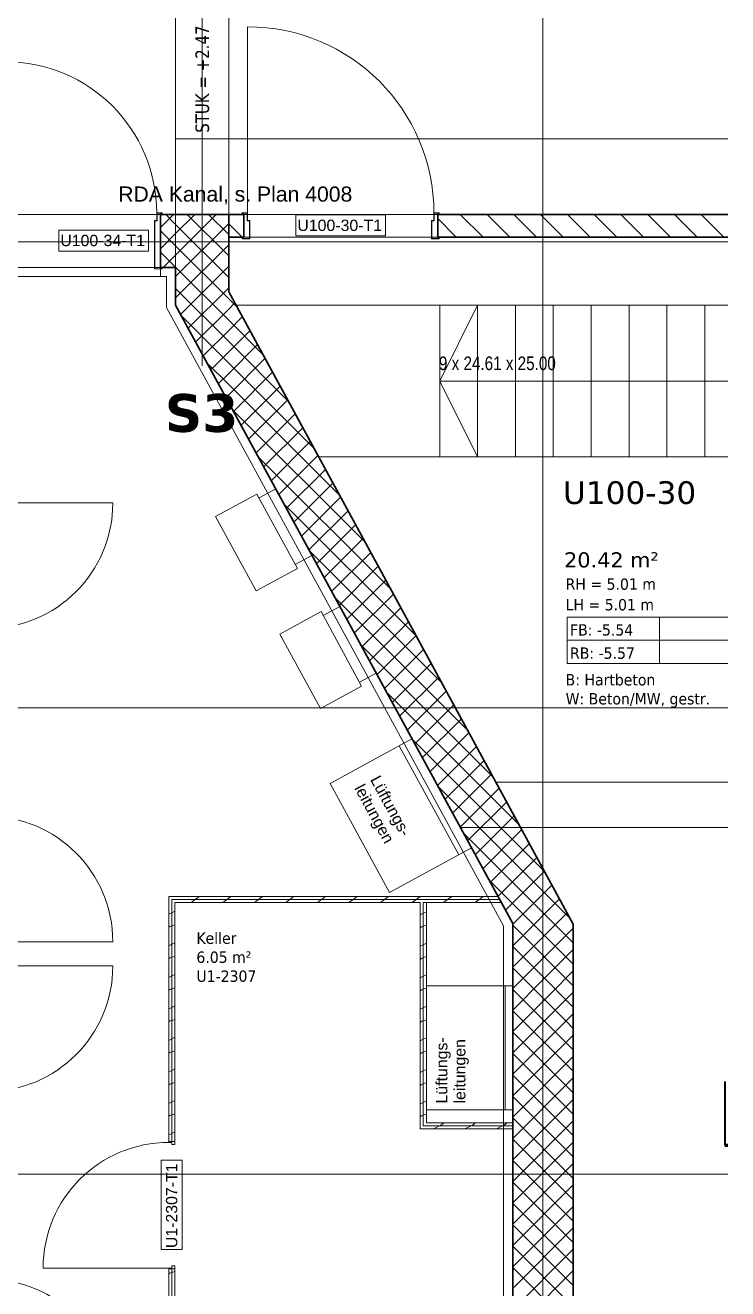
# Model space of a CAD drawing. Extents: x -882 to 937, y -179 to 966.
# Drawn here: x 302.1 to 394.9, y 454.9 to 621.8 of the extents above; entities that cross this region are included whole.
import ezdxf
from ezdxf.lldxf.tags import DXFTag

# ---------------------------------------------------------------- set-up
doc = ezdxf.new("R2010")
doc.units = 0
doc.layers.get('0').update_dxf_attribs({"lineweight": 13})
for name, color, linetype, lineweight in [('A-____-NOTE-TEXT', 7, 'Continuous', 9), ('A-AREA-____-IDEN', 7, 'Continuous', 5), ('A-DETL-____-HDLN', 7, '_Verdeckte Linien_', 9), ('A-DOOR-____-IDEN', 7, 'Continuous', 5), ('A-DOOR-____-OTLN', 7, 'Continuous', 9), ('A-DOOR-FRAM-MCUT', 7, 'Continuous', 9), ('A-DOOR-OPNG-OTLN', 7, 'Continuous', 9), ('A-FLOR-____-OTLN', 7, 'Continuous', 9), ('A-FLOR-____-OVHD', 7, 'Strichpunkt - Fein', 9), ('A-WALL-____-MCUT', 7, 'Continuous', 35), ('A-WALL-____-PATT', 7, 'Continuous', 35), ('A-WALL-FNSH-MCUT', 7, 'Continuous', 35), ('S-GRID-____-OTLN', 7, 'Continuous', 5), ('S-STRS-____-IDEN', 7, 'Continuous', 9), ('S-STRS-____-OTLN', 7, 'Continuous', 9), ('Text', 7, 'Continuous', 5)]:
    doc.layers.add(name, color=color, linetype=linetype, lineweight=lineweight)
for name, color, linetype, lineweight, true_color in [('A-DETL-____-OTLN', 5, 'Continuous', 9, 0x0000ff), ('G-____-____-SYMB', 7, 'Strichpunkt - Weit', 5, 0x008080), ('S-GRID-____-IDEN', 7, 'Continuous', 9, 0x5555aa)]:
    doc.layers.add(name, color=color, linetype=linetype, lineweight=lineweight, true_color=true_color)
doc.styles.get("Standard").update_dxf_attribs({"font": 'arial.ttf'})
tags = doc.linetypes.add('_Rasterlinie_', pattern=[0.375, 0.2, -0.05, 0.075, -0.05]).pattern_tags.tags
tags[10:11] = [DXFTag(74, 4), DXFTag(75, 0), DXFTag(340, '0'), DXFTag(46, 1.0), DXFTag(50, 0.0), DXFTag(44, 0.0), DXFTag(45, 0.0)]
tags[8:9] = [DXFTag(74, 4), DXFTag(75, 0), DXFTag(340, '0'), DXFTag(46, 1.0), DXFTag(50, 0.0), DXFTag(44, 0.0), DXFTag(45, 0.0)]
tags[6:7] = [DXFTag(74, 4), DXFTag(75, 0), DXFTag(340, '0'), DXFTag(46, 1.0), DXFTag(50, 0.0), DXFTag(44, 0.0), DXFTag(45, 0.0)]
tags[4:5] = [DXFTag(74, 4), DXFTag(75, 0), DXFTag(340, '0'), DXFTag(46, 1.0), DXFTag(50, 0.0), DXFTag(44, 0.0), DXFTag(45, 0.0)]
tags = doc.linetypes.add('_Schnittlinie_', pattern=[0.3, 0.15, -0.05, 0.05, -0.05]).pattern_tags.tags
tags[10:11] = [DXFTag(74, 4), DXFTag(75, 0), DXFTag(340, '0'), DXFTag(46, 1.0), DXFTag(50, 0.0), DXFTag(44, 0.0), DXFTag(45, 0.0)]
tags[8:9] = [DXFTag(74, 4), DXFTag(75, 0), DXFTag(340, '0'), DXFTag(46, 1.0), DXFTag(50, 0.0), DXFTag(44, 0.0), DXFTag(45, 0.0)]
tags[6:7] = [DXFTag(74, 4), DXFTag(75, 0), DXFTag(340, '0'), DXFTag(46, 1.0), DXFTag(50, 0.0), DXFTag(44, 0.0), DXFTag(45, 0.0)]
tags[4:5] = [DXFTag(74, 4), DXFTag(75, 0), DXFTag(340, '0'), DXFTag(46, 1.0), DXFTag(50, 0.0), DXFTag(44, 0.0), DXFTag(45, 0.0)]
tags = doc.linetypes.add('_Verdeckte Linien_', pattern=[0.15, 0.1, -0.05]).pattern_tags.tags
tags[6:7] = [DXFTag(74, 4), DXFTag(75, 0), DXFTag(340, '0'), DXFTag(46, 1.0), DXFTag(50, 0.0), DXFTag(44, 0.0), DXFTag(45, 0.0)]
tags[4:5] = [DXFTag(74, 4), DXFTag(75, 0), DXFTag(340, '0'), DXFTag(46, 1.0), DXFTag(50, 0.0), DXFTag(44, 0.0), DXFTag(45, 0.0)]
tags = doc.linetypes.add('Gestrichelt', pattern=[0.1, 0.05, -0.05]).pattern_tags.tags
tags[6:7] = [DXFTag(74, 4), DXFTag(75, 0), DXFTag(340, '0'), DXFTag(46, 1.0), DXFTag(50, 0.0), DXFTag(44, 0.0), DXFTag(45, 0.0)]
tags[4:5] = [DXFTag(74, 4), DXFTag(75, 0), DXFTag(340, '0'), DXFTag(46, 1.0), DXFTag(50, 0.0), DXFTag(44, 0.0), DXFTag(45, 0.0)]
tags = doc.linetypes.add('Grundrissdarstellung Sturz', pattern=[0.25, 0.15, -0.05, 0, -0.05]).pattern_tags.tags
tags[10:11] = [DXFTag(74, 4), DXFTag(75, 0), DXFTag(340, '0'), DXFTag(46, 1.0), DXFTag(50, 0.0), DXFTag(44, 0.0), DXFTag(45, 0.0)]
tags[8:9] = [DXFTag(74, 4), DXFTag(75, 0), DXFTag(340, '0'), DXFTag(46, 1.0), DXFTag(50, 0.0), DXFTag(44, 0.0), DXFTag(45, 0.0)]
tags[6:7] = [DXFTag(74, 4), DXFTag(75, 0), DXFTag(340, '0'), DXFTag(46, 1.0), DXFTag(50, 0.0), DXFTag(44, 0.0), DXFTag(45, 0.0)]
tags[4:5] = [DXFTag(74, 4), DXFTag(75, 0), DXFTag(340, '0'), DXFTag(46, 1.0), DXFTag(50, 0.0), DXFTag(44, 0.0), DXFTag(45, 0.0)]
tags = doc.linetypes.add('Strichpunkt - Fein', pattern=[0.2, 0.1, -0.05, 0, -0.05]).pattern_tags.tags
tags[10:11] = [DXFTag(74, 4), DXFTag(75, 0), DXFTag(340, '0'), DXFTag(46, 1.0), DXFTag(50, 0.0), DXFTag(44, 0.0), DXFTag(45, 0.0)]
tags[8:9] = [DXFTag(74, 4), DXFTag(75, 0), DXFTag(340, '0'), DXFTag(46, 1.0), DXFTag(50, 0.0), DXFTag(44, 0.0), DXFTag(45, 0.0)]
tags[6:7] = [DXFTag(74, 4), DXFTag(75, 0), DXFTag(340, '0'), DXFTag(46, 1.0), DXFTag(50, 0.0), DXFTag(44, 0.0), DXFTag(45, 0.0)]
tags[4:5] = [DXFTag(74, 4), DXFTag(75, 0), DXFTag(340, '0'), DXFTag(46, 1.0), DXFTag(50, 0.0), DXFTag(44, 0.0), DXFTag(45, 0.0)]
tags = doc.linetypes.add('Strichpunkt - Weit', pattern=[0.5, 0.2, -0.15, 0, -0.15]).pattern_tags.tags
tags[10:11] = [DXFTag(74, 4), DXFTag(75, 0), DXFTag(340, '0'), DXFTag(46, 1.0), DXFTag(50, 0.0), DXFTag(44, 0.0), DXFTag(45, 0.0)]
tags[8:9] = [DXFTag(74, 4), DXFTag(75, 0), DXFTag(340, '0'), DXFTag(46, 1.0), DXFTag(50, 0.0), DXFTag(44, 0.0), DXFTag(45, 0.0)]
tags[6:7] = [DXFTag(74, 4), DXFTag(75, 0), DXFTag(340, '0'), DXFTag(46, 1.0), DXFTag(50, 0.0), DXFTag(44, 0.0), DXFTag(45, 0.0)]
tags[4:5] = [DXFTag(74, 4), DXFTag(75, 0), DXFTag(340, '0'), DXFTag(46, 1.0), DXFTag(50, 0.0), DXFTag(44, 0.0), DXFTag(45, 0.0)]

# ---------------------------------------------------------------- blocks, each defined once
blk = doc.blocks.new('Referenz-A0UJ2GK4XE', base_point=(-896.79, -159.76))
at = {"layer": 'A-AREA-____-IDEN', "color": 0, "linetype": 'Continuous', "ltscale": 0.13}
for p, q in [((373.66, 543.62), (394.87, 543.62)), ((373.66, 537.5), (373.66, 543.62)), ((385.86, 543.62), (385.86, 537.5)), ((373.66, 540.56), (394.87, 540.56)), ((394.87, 537.5), (373.66, 537.5))]:
    blk.add_line(p, q, dxfattribs=at)
at = {"layer": 'A-DETL-____-HDLN', "color": 0, "linetype": '_Verdeckte Linien_', "ltscale": 0.13}
for p, q in [((394.87, 606.8), (321.98, 606.8)), ((394.87, 515.8), (359.56, 515.8))]:
    blk.add_line(p, q, dxfattribs=at)
at = {"layer": 'A-DETL-____-OTLN', "color": 0, "linetype": 'Gestrichelt', "ltscale": 0.13}
for p, q in [((332.71, 559.87), (327.26, 556.91)), ((332.71, 559.87), (338.07, 550.04)), ((332.71, 559.87), (338.07, 550.04)), ((333, 559.35), (335.19, 560.54)), ((327.26, 556.91), (332.62, 547.07)), ((337.78, 550.56), (339.97, 551.76)), ((338.07, 550.04), (332.62, 547.07)), ((341.18, 544.33), (335.73, 541.36)), ((341.18, 544.33), (346.53, 534.49)), ((341.18, 544.33), (346.53, 534.49)), ((341.46, 543.8), (343.66, 545)), ((335.73, 541.36), (341.09, 531.53)), ((346.25, 535.02), (348.44, 536.22)), ((346.53, 534.49), (341.09, 531.53)), ((353.18, 527.52), (342.38, 521.64)), ((351.51, 526.61), (359.35, 512.21)), ((342.38, 521.64), (350.22, 507.24)), ((350.22, 507.24), (361.02, 513.12)), ((366.48, 494.91), (355.08, 494.91)), ((365.48, 494.91), (365.48, 478.51)), ((355.08, 478.51), (366.48, 478.51))]:
    blk.add_line(p, q, dxfattribs=at)
at = {"layer": 'A-DOOR-____-IDEN', "color": 0, "linetype": 'Continuous', "ltscale": 0.13}
for p, q in [((337.85, 596.74), (349.69, 596.74)), ((337.85, 593.96), (337.85, 596.74)), ((349.69, 596.74), (349.69, 593.96)), ((306.55, 594.74), (318.39, 594.74)), ((306.55, 591.96), (306.55, 594.74)), ((318.39, 594.74), (318.39, 591.96)), ((349.69, 593.96), (337.85, 593.96)), ((318.39, 591.96), (306.55, 591.96)), ((320.08, 460.04), (320.08, 471.88)), ((320.08, 471.88), (322.86, 471.88)), ((322.86, 471.88), (322.86, 460.04)), ((322.86, 460.04), (320.08, 460.04))]:
    blk.add_line(p, q, dxfattribs=at)
at = {"layer": 'A-DOOR-____-OTLN', "color": 0, "linetype": 'Grundrissdarstellung Sturz', "ltscale": 0.13}
for p, q in [((321.98, 624.8), (321.98, 596.8)), ((328.98, 624.8), (328.98, 596.8)), ((319.98, 596.8), (298.98, 596.8)), ((356.58, 596.8), (330.98, 596.8)), ((356.58, 593.8), (330.98, 593.8)), ((319.98, 589.8), (298.98, 589.8))]:
    blk.add_line(p, q, dxfattribs=at)
at = {"layer": 'A-DOOR-FRAM-MCUT', "color": 0, "linetype": 'Continuous', "ltscale": 0.13}
for p, q in [((319.18, 596), (319.48, 596)), ((319.18, 589.6), (319.18, 596)), ((319.22, 595.96), (319.22, 589.64)), ((319.52, 595.96), (319.22, 595.96)), ((319.48, 596), (319.48, 597)), ((319.48, 597), (320.18, 597)), ((319.52, 596.96), (319.52, 595.96)), ((320.14, 596.96), (319.52, 596.96)), ((320.14, 596.8), (320.14, 596.96)), ((320.18, 596.8), (320.14, 596.8)), ((320.18, 597), (320.18, 596.8)), ((330.78, 596.8), (330.78, 597)), ((330.78, 597), (331.48, 597)), ((330.82, 596.8), (330.78, 596.8)), ((330.82, 596.96), (330.82, 596.8)), ((331.44, 596.96), (330.82, 596.96)), ((331.44, 595.96), (331.44, 596.96)), ((331.74, 595.96), (331.44, 595.96)), ((331.48, 597), (331.48, 596)), ((331.48, 596), (331.78, 596)), ((331.74, 593.64), (331.74, 595.96)), ((331.78, 596), (331.78, 593.6)), ((355.78, 596), (356.08, 596)), ((355.78, 593.6), (355.78, 596)), ((355.82, 595.96), (355.82, 593.64)), ((356.12, 595.96), (355.82, 595.96)), ((356.08, 596), (356.08, 597)), ((356.08, 597), (356.78, 597)), ((356.12, 596.96), (356.12, 595.96)), ((356.74, 596.96), (356.12, 596.96)), ((356.74, 596.8), (356.74, 596.96)), ((356.78, 596.8), (356.74, 596.8)), ((356.78, 597), (356.78, 596.8)), ((330.78, 593.8), (330.82, 593.8)), ((330.78, 593.6), (330.78, 593.8)), ((331.78, 593.6), (330.78, 593.6)), ((330.82, 593.8), (330.82, 593.64)), ((330.82, 593.64), (331.74, 593.64)), ((356.78, 593.6), (355.78, 593.6)), ((355.82, 593.64), (356.74, 593.64)), ((356.74, 593.8), (356.78, 593.8)), ((356.74, 593.64), (356.74, 593.8)), ((356.78, 593.8), (356.78, 593.6)), ((320.18, 589.6), (319.18, 589.6)), ((319.22, 589.64), (320.14, 589.64)), ((320.14, 589.8), (320.18, 589.8)), ((320.14, 589.64), (320.14, 589.8)), ((320.18, 589.8), (320.18, 589.6)), ((321.08, 474.31), (321.88, 474.31)), ((321.08, 474.21), (321.08, 474.31)), ((321.48, 474.21), (321.08, 474.21)), ((321.48, 473.91), (321.48, 474.21)), ((321.88, 474.31), (321.88, 473.91)), ((321.88, 473.91), (321.48, 473.91)), ((321.08, 457.61), (321.48, 457.61)), ((321.08, 457.51), (321.08, 457.61)), ((321.88, 457.51), (321.08, 457.51)), ((321.48, 457.91), (321.88, 457.91)), ((321.48, 457.61), (321.48, 457.91)), ((321.88, 457.91), (321.88, 457.51))]:
    blk.add_line(p, q, dxfattribs=at)
at = {"layer": 'A-DOOR-OPNG-OTLN', "color": 0, "linetype": 'Continuous', "ltscale": 0.13}
for p, q in [((331.48, 597), (331.48, 621.6)), ((297.08, 558.7), (313.68, 558.7)), ((297.08, 500.72), (313.68, 500.72)), ((297.08, 497.52), (313.68, 497.52)), ((321.08, 457.61), (304.48, 457.61))]:
    blk.add_line(p, q, dxfattribs=at)
for centre, major_axis in [((331.48, 597), (24.6, 0)), ((299.48, 597), (20, 0)), ((297.08, 558.7), (0, -16.6)), ((297.08, 500.72), (16.6, 0)), ((297.08, 497.52), (0, -16.6)), ((321.08, 457.61), (0, 16.6)), ((297.08, 439.54), (16.6, 0))]:
    blk.add_ellipse(centre, major_axis=major_axis, ratio=1, start_param=0, end_param=1.570796, dxfattribs=at)
at = {"layer": 'A-FLOR-____-OTLN', "color": 0, "linetype": 'Continuous', "ltscale": 0.13}
for p, q in [((299.48, 596.8), (319.48, 596.8)), ((319.52, 596.8), (319.98, 596.8)), ((330.98, 596.8), (331.44, 596.8)), ((331.48, 596.8), (356.08, 596.8)), ((356.12, 596.8), (356.58, 596.8)), ((331.74, 593.8), (330.98, 593.8)), ((355.78, 593.8), (331.78, 593.8)), ((356.58, 593.8), (355.82, 593.8)), ((319.18, 589.8), (299.77, 589.8)), ((319.98, 589.8), (319.22, 589.8)), ((329.95, 584.8), (394.87, 584.8)), ((394.87, 521.8), (364.26, 521.8))]:
    blk.add_line(p, q, dxfattribs=at)
at = {"layer": 'A-FLOR-____-OVHD', "color": 0, "linetype": 'Strichpunkt - Fein', "ltscale": 0.13}
for p, q in [((319.98, 588.6), (319.98, 589.8)), ((238.38, 588.6), (320.78, 588.6)), ((320.78, 588.6), (320.78, 584.5)), ((320.78, 584.5), (365.28, 502.8)), ((365.28, 502.8), (365.28, 225.5))]:
    blk.add_line(p, q, dxfattribs=at)
at = {"layer": 'A-WALL-____-MCUT', "color": 0, "linetype": 'Continuous', "ltscale": 0.35}
for p, q in [((319.98, 596.8), (319.98, 589.8)), ((330.98, 596.8), (319.98, 596.8)), ((328.98, 586.58), (328.98, 596.8)), ((330.98, 593.8), (330.98, 596.8)), ((394.87, 596.8), (356.58, 596.8)), ((356.58, 596.8), (356.58, 593.8)), ((328.98, 593.8), (330.98, 593.8)), ((356.58, 593.8), (394.87, 593.8)), ((319.98, 589.8), (321.98, 589.8)), ((321.98, 589.8), (321.98, 584.8)), ((374.48, 503.06), (328.98, 586.58)), ((321.98, 584.8), (366.48, 503.11)), ((366.48, 503.11), (366.48, 443.11)), ((374.48, 224.3), (374.48, 503.06))]:
    blk.add_line(p, q, dxfattribs=at)
at = {"layer": 'A-WALL-____-MCUT', "color": 0, "linetype": 'Continuous', "lineweight": 9, "ltscale": 0.13}
for p, q in [((321.98, 589.8), (321.98, 596.8)), ((321.48, 474.31), (321.48, 506.31)), ((364.73, 506.31), (321.48, 506.31)), ((355.08, 505.91), (354.68, 505.91)), ((354.68, 505.91), (354.68, 476.4)), ((366.48, 476.4), (354.68, 476.4)), ((321.48, 411.89), (321.48, 457.51))]:
    blk.add_line(p, q, dxfattribs=at)
at = {"layer": 'A-WALL-____-PATT', "color": 0, "linetype": 'Continuous', "lineweight": 9, "ltscale": 0.13}
for p, q in [((319.98, 595.1), (321.68, 596.8)), ((321.98, 595.49), (320.67, 596.8)), ((321.98, 594.27), (324.51, 596.8)), ((321.98, 591.44), (327.33, 596.8)), ((328.98, 591.32), (323.5, 596.8)), ((328.98, 594.15), (326.32, 596.8)), ((356.58, 596.25), (359.02, 593.8)), ((359.56, 596.8), (362.56, 593.8)), ((363.09, 596.8), (366.09, 593.8)), ((366.63, 596.8), (369.63, 593.8)), ((370.16, 596.8), (373.16, 593.8)), ((373.7, 596.8), (376.7, 593.8)), ((377.24, 596.8), (380.24, 593.8)), ((380.77, 596.8), (383.77, 593.8)), ((384.31, 596.8), (387.31, 593.8)), ((387.84, 596.8), (390.84, 593.8)), ((391.38, 596.8), (394.38, 593.8)), ((321.98, 592.66), (319.98, 594.66)), ((319.98, 592.27), (321.98, 594.27)), ((321.98, 588.61), (328.98, 595.61)), ((328.98, 588.49), (321.98, 595.49)), ((328.98, 595.56), (330.74, 593.8)), ((321.98, 585.78), (328.98, 592.78)), ((328.98, 585.66), (321.98, 592.66)), ((321.98, 589.84), (319.98, 591.84)), ((320.33, 589.8), (321.98, 591.44)), ((328.98, 582.84), (321.98, 589.84)), ((322.63, 583.61), (328.98, 589.96)), ((328.98, 580.01), (321.98, 587.01)), ((323.62, 581.78), (328.98, 587.13)), ((324.62, 579.94), (328.98, 584.3)), ((330.08, 584.56), (328.98, 585.66)), ((328.98, 584.3), (329.78, 585.11)), ((328.98, 577.18), (322.72, 583.44)), ((328.98, 581.47), (330.78, 583.27)), ((333.46, 578.35), (328.98, 582.84)), ((325.62, 578.11), (328.98, 581.47)), ((328.98, 578.64), (331.78, 581.44)), ((336.84, 572.14), (328.98, 580.01)), ((328.98, 575.81), (332.77, 579.61)), ((326.62, 576.28), (328.98, 578.64)), ((328.98, 572.99), (333.77, 577.78)), ((328.98, 574.35), (326.1, 577.22)), ((340.23, 565.93), (328.98, 577.18)), ((329.61, 570.79), (334.77, 575.95)), ((327.61, 574.45), (328.98, 575.81)), ((343.61, 559.71), (328.98, 574.35)), ((328.61, 572.62), (328.98, 572.99)), ((330.61, 568.96), (335.77, 574.12)), ((347, 553.5), (329.49, 571.01)), ((331.6, 567.13), (336.76, 572.29)), ((332.6, 565.3), (337.76, 570.46)), ((333.6, 563.47), (338.76, 568.63)), ((334.59, 561.63), (339.76, 566.8)), ((350.38, 547.29), (332.87, 564.8)), ((335.59, 559.8), (340.75, 564.96)), ((336.59, 557.97), (341.75, 563.13)), ((337.59, 556.14), (342.75, 561.3)), ((338.58, 554.31), (343.74, 559.47)), ((353.77, 541.08), (336.26, 558.58)), ((339.58, 552.48), (344.74, 557.64)), ((340.58, 550.65), (345.74, 555.81)), ((341.58, 548.82), (346.74, 553.98)), ((357.15, 534.86), (339.64, 552.37)), ((342.57, 546.99), (347.73, 552.15)), ((343.57, 545.16), (348.73, 550.32)), ((344.57, 543.32), (349.73, 548.48)), ((360.53, 528.65), (343.02, 546.16)), ((345.57, 541.49), (350.73, 546.65)), ((346.56, 539.66), (351.72, 544.82)), ((347.56, 537.83), (352.72, 542.99)), ((348.56, 536), (353.72, 541.16)), ((363.92, 522.44), (346.41, 539.95)), ((349.56, 534.17), (354.72, 539.33)), ((350.55, 532.34), (355.71, 537.5)), ((351.55, 530.51), (356.71, 535.67)), ((367.3, 516.23), (349.79, 533.73)), ((352.55, 528.68), (357.71, 533.84)), ((353.55, 526.85), (358.71, 532.01)), ((354.54, 525.01), (359.7, 530.17)), ((370.69, 510.01), (353.18, 527.52)), ((355.54, 523.18), (360.7, 528.34)), ((356.54, 521.35), (361.7, 526.51)), ((357.54, 519.52), (362.7, 524.68)), ((358.53, 517.69), (363.69, 522.85)), ((374.07, 503.8), (356.56, 521.31)), ((359.53, 515.86), (364.69, 521.02)), ((360.53, 514.03), (365.69, 519.19)), ((361.53, 512.2), (366.69, 517.36)), ((374.48, 500.57), (359.95, 515.1)), ((362.52, 510.37), (367.68, 515.53)), ((363.52, 508.54), (368.68, 513.7)), ((364.52, 506.7), (369.68, 511.86)), ((365.51, 504.87), (370.67, 510.03)), ((374.48, 497.74), (363.33, 508.88)), ((366.51, 503.04), (371.67, 508.2)), ((324.57, 506.31), (324.04, 505.91)), ((325.11, 506.71), (324.57, 506.31)), ((328.74, 506.31), (328.2, 505.91)), ((329.27, 506.71), (328.74, 506.31)), ((332.9, 506.31), (332.37, 505.91)), ((333.44, 506.71), (332.9, 506.31)), ((337.07, 506.31), (336.53, 505.91)), ((337.6, 506.71), (337.07, 506.31)), ((341.23, 506.31), (340.7, 505.91)), ((341.77, 506.71), (341.23, 506.31)), ((345.4, 506.31), (344.86, 505.91)), ((345.93, 506.71), (345.4, 506.31)), ((349.56, 506.31), (349.03, 505.91)), ((350.1, 506.71), (349.56, 506.31)), ((353.73, 506.31), (353.19, 505.91)), ((354.26, 506.71), (353.73, 506.31)), ((357.89, 506.31), (357.36, 505.91)), ((358.43, 506.71), (357.89, 506.31)), ((362.06, 506.31), (361.52, 505.91)), ((362.59, 506.71), (362.06, 506.31)), ((367.51, 501.21), (372.67, 506.37)), ((321.48, 504.54), (321.08, 504.34)), ((321.88, 504.74), (321.48, 504.54)), ((354.68, 504.49), (354.28, 504.29)), ((355.08, 504.69), (354.68, 504.49)), ((368.51, 499.38), (373.67, 504.54)), ((321.19, 502.73), (321.08, 502.65)), ((321.48, 502.82), (321.23, 502.74)), ((321.88, 502.96), (321.48, 502.82)), ((354.51, 502.73), (354.28, 502.56)), ((354.68, 502.79), (354.55, 502.74)), ((355.08, 502.92), (354.68, 502.79)), ((366.48, 503.01), (366.51, 503.04)), ((366.71, 502.67), (366.48, 502.91)), ((374.48, 494.91), (366.71, 502.67)), ((369.5, 497.55), (374.48, 502.52)), ((366.48, 500.18), (367.51, 501.21)), ((321.48, 500.38), (321.08, 500.18)), ((321.88, 500.58), (321.48, 500.38)), ((354.68, 500.32), (354.28, 500.12)), ((355.08, 500.52), (354.68, 500.32)), ((370.1, 496.46), (366.48, 500.08)), ((366.48, 497.35), (368.51, 499.38)), ((370.5, 495.72), (374.48, 499.69)), ((321.19, 498.56), (321.08, 498.48)), ((321.48, 498.66), (321.23, 498.58)), ((321.88, 498.79), (321.48, 498.66)), ((354.51, 498.57), (354.28, 498.39)), ((354.68, 498.62), (354.55, 498.58)), ((355.08, 498.75), (354.68, 498.62)), ((366.48, 494.52), (369.5, 497.55)), ((321.48, 496.21), (321.08, 496.01)), ((321.88, 496.41), (321.48, 496.21)), ((354.68, 496.16), (354.28, 495.96)), ((355.08, 496.36), (354.68, 496.16)), ((373.48, 490.25), (366.48, 497.25)), ((374.48, 492.08), (370.1, 496.46)), ((371.5, 493.89), (374.48, 496.86)), ((321.19, 494.4), (321.08, 494.32)), ((321.48, 494.5), (321.23, 494.41)), ((321.88, 494.63), (321.48, 494.5)), ((354.51, 494.4), (354.28, 494.23)), ((354.68, 494.46), (354.55, 494.41)), ((355.08, 494.59), (354.68, 494.46)), ((366.48, 491.69), (370.5, 495.72)), ((374.48, 486.42), (366.48, 494.42)), ((366.48, 488.86), (371.5, 493.89)), ((372.5, 492.06), (374.48, 494.04)), ((321.48, 492.05), (321.08, 491.85)), ((321.88, 492.25), (321.48, 492.05)), ((354.68, 491.99), (354.28, 491.79)), ((355.08, 492.19), (354.68, 491.99)), ((366.48, 486.04), (372.5, 492.06)), ((374.48, 483.6), (366.48, 491.6)), ((373.49, 490.23), (374.48, 491.21)), ((321.19, 490.23), (321.08, 490.15)), ((321.48, 490.33), (321.23, 490.25)), ((321.88, 490.46), (321.48, 490.33)), ((354.51, 490.24), (354.28, 490.06)), ((354.68, 490.29), (354.55, 490.25)), ((355.08, 490.42), (354.68, 490.29)), ((366.48, 483.21), (373.49, 490.23)), ((374.48, 489.25), (373.48, 490.25)), ((321.48, 487.89), (321.08, 487.69)), ((321.88, 488.09), (321.48, 487.89)), ((354.68, 487.83), (354.28, 487.63)), ((355.08, 488.03), (354.68, 487.83)), ((374.48, 480.77), (366.48, 488.77)), ((366.48, 480.38), (374.48, 488.38)), ((321.19, 486.07), (321.08, 485.99)), ((321.48, 486.17), (321.23, 486.08)), ((321.88, 486.3), (321.48, 486.17)), ((354.51, 486.07), (354.28, 485.9)), ((354.68, 486.13), (354.55, 486.08)), ((355.08, 486.26), (354.68, 486.13)), ((374.48, 477.94), (366.48, 485.94)), ((366.48, 477.55), (374.48, 485.55)), ((321.48, 483.72), (321.08, 483.52)), ((321.88, 483.92), (321.48, 483.72)), ((354.68, 483.66), (354.28, 483.46)), ((355.08, 483.86), (354.68, 483.66)), ((374.48, 475.11), (366.48, 483.11)), ((366.48, 474.72), (374.48, 482.72)), ((321.19, 481.91), (321.08, 481.82)), ((321.48, 482), (321.23, 481.92)), ((321.88, 482.13), (321.48, 482)), ((354.51, 481.91), (354.28, 481.73)), ((354.68, 481.96), (354.55, 481.92)), ((355.08, 482.1), (354.68, 481.96)), ((321.48, 479.56), (321.08, 479.36)), ((321.88, 479.76), (321.48, 479.56)), ((354.68, 479.5), (354.28, 479.3)), ((355.08, 479.7), (354.68, 479.5)), ((374.48, 472.28), (366.48, 480.28)), ((366.48, 471.89), (374.48, 479.89)), ((321.19, 477.74), (321.08, 477.66)), ((321.48, 477.84), (321.23, 477.75)), ((321.88, 477.97), (321.48, 477.84)), ((354.51, 477.74), (354.28, 477.57)), ((354.68, 477.8), (354.55, 477.75)), ((355.08, 477.93), (354.68, 477.8)), ((374.48, 469.45), (366.48, 477.45)), ((356.82, 476.4), (356.02, 476)), ((357.08, 476.54), (356.82, 476.4)), ((357.42, 476.8), (357.01, 476.49)), ((360.98, 476.4), (360.18, 476)), ((361.25, 476.54), (360.98, 476.4)), ((361.59, 476.8), (361.18, 476.49)), ((365.15, 476.4), (364.35, 476)), ((365.41, 476.54), (365.15, 476.4)), ((365.75, 476.8), (365.34, 476.49)), ((366.48, 469.06), (374.48, 477.06)), ((321.48, 475.39), (321.08, 475.19)), ((321.88, 475.59), (321.48, 475.39)), ((374.48, 466.63), (366.48, 474.63)), ((366.48, 466.24), (374.48, 474.24)), ((374.48, 463.8), (366.48, 471.8)), ((366.48, 463.41), (374.48, 471.41)), ((374.48, 460.97), (366.48, 468.97)), ((366.48, 460.58), (374.48, 468.58)), ((374.48, 458.14), (366.48, 466.14)), ((366.48, 457.75), (374.48, 465.75)), ((374.48, 455.31), (366.48, 463.31)), ((366.48, 454.92), (374.48, 462.92)), ((374.48, 452.48), (366.48, 460.48)), ((366.48, 452.09), (374.48, 460.09)), ((374.48, 449.66), (366.48, 457.66)), ((321.19, 456.92), (321.08, 456.83)), ((321.48, 457.01), (321.23, 456.93)), ((321.88, 457.15), (321.48, 457.01)), ((366.48, 449.27), (374.48, 457.27))]:
    blk.add_line(p, q, dxfattribs=at)
at = {"layer": 'A-WALL-FNSH-MCUT', "color": 0, "linetype": 'Continuous', "lineweight": 9, "ltscale": 0.13}
for p, q in [((321.08, 506.71), (321.08, 474.31)), ((364.51, 506.71), (321.08, 506.71)), ((321.88, 474.31), (321.88, 505.91)), ((321.88, 505.91), (354.28, 505.91)), ((354.28, 505.91), (354.28, 476)), ((355.08, 505.91), (364.95, 505.91)), ((355.08, 476.8), (355.08, 505.91)), ((354.28, 476), (366.48, 476)), ((366.48, 476.8), (355.08, 476.8)), ((321.08, 474.31), (321.88, 474.31)), ((321.08, 457.51), (321.08, 411.89)), ((321.88, 457.51), (321.08, 457.51)), ((321.88, 443.51), (321.88, 457.51))]:
    blk.add_line(p, q, dxfattribs=at)
at = {"layer": 'G-____-____-SYMB', "color": 0, "linetype": 'Continuous', "lineweight": 40, "ltscale": 0.4}
blk.add_line((394.48, 482.27), (394.48, 473.84), dxfattribs=at)
at = {"layer": 'G-____-____-SYMB', "color": 0, "linetype": '_Schnittlinie_', "lineweight": 70, "ltscale": 0.7}
blk.add_line((394.48, 473.84), (394.87, 473.84), dxfattribs=at)
at = {"layer": 'S-GRID-____-OTLN', "color": 0, "linetype": '_Rasterlinie_', "ltscale": 0.13}
for p, q in [((325.48, 949.68), (325.48, 576.79)), ((370.48, 186.3), (370.48, 949.68)), ((95.08, 593.2), (394.87, 593.2)), ((79.08, 531.6), (394.87, 531.6)), ((79.08, 470), (394.87, 470))]:
    blk.add_line(p, q, dxfattribs=at)
at = {"layer": 'S-STRS-____-OTLN', "color": 0, "linetype": 'Continuous', "ltscale": 0.13}
for p, q in [((356.84, 584.8), (329.95, 584.8)), ((356.84, 564.8), (356.84, 584.8)), ((356.84, 574.8), (361.84, 584.8)), ((361.84, 564.8), (361.84, 584.8)), ((366.84, 564.8), (366.84, 584.8)), ((371.84, 564.8), (371.84, 584.8)), ((376.84, 564.8), (376.84, 584.8)), ((381.84, 564.8), (381.84, 584.8)), ((386.84, 564.8), (386.84, 584.8)), ((391.84, 564.8), (391.84, 584.8)), ((361.84, 574.8), (356.84, 574.8)), ((356.84, 574.8), (361.84, 564.8)), ((366.84, 574.8), (361.84, 574.8)), ((371.84, 574.8), (366.84, 574.8)), ((376.84, 574.8), (371.84, 574.8)), ((381.84, 574.8), (376.84, 574.8)), ((386.84, 574.8), (381.84, 574.8)), ((391.84, 574.8), (386.84, 574.8)), ((394.87, 574.8), (391.84, 574.8)), ((340.84, 564.8), (356.84, 564.8)), ((361.84, 564.8), (356.84, 564.8)), ((366.84, 564.8), (361.84, 564.8)), ((371.84, 564.8), (366.84, 564.8)), ((376.84, 564.8), (371.84, 564.8)), ((381.84, 564.8), (376.84, 564.8)), ((386.84, 564.8), (381.84, 564.8)), ((391.84, 564.8), (386.84, 564.8)), ((394.87, 564.8), (391.84, 564.8))]:
    blk.add_line(p, q, dxfattribs=at)
at = {"layer": 'S-STRS-____-OTLN', "color": 0, "linetype": '_Verdeckte Linien_', "ltscale": 0.13}
for p, q in [((356.84, 564.8), (356.84, 584.8)), ((361.84, 564.8), (361.84, 584.8)), ((366.84, 564.8), (366.84, 584.8)), ((371.84, 564.8), (371.84, 584.8)), ((376.84, 564.8), (376.84, 584.8)), ((381.84, 564.8), (381.84, 584.8)), ((386.84, 564.8), (386.84, 584.8)), ((391.84, 564.8), (391.84, 584.8))]:
    blk.add_line(p, q, dxfattribs=at)
at = {"layer": 'A-____-NOTE-TEXT', "color": 0, "linetype": 'Continuous', "lineweight": 5, "ltscale": 0.13, "insert": (314.4, 600.5), "char_height": 2, "attachment_point": 1}
blk.add_mtext('{\\fArial;RDA Kanal, s. Plan 4008}', dxfattribs=at)
at = {"layer": 'A-AREA-____-IDEN', "color": 0, "linetype": 'Continuous', "ltscale": 0.13, "attachment_point": 1}
for s, insert, char_height in [('{\\fVerdana;U100-30}', (373.12, 561.56), 3), ('{\\fVerdana;20.42 m²}', (373.27, 552.17), 2), ('{\\W0.9;\\fVerdana;RH = 5.01 m}', (373.47, 548.72), 1.5), ('{\\W0.9;\\fVerdana;LH = 5.01 m}', (373.47, 546), 1.5), ('{\\W0.9;\\fVerdana;FB: -5.54}', (374.05, 542.67), 1.5), ('{\\W0.9;\\fVerdana;RB: -5.57}', (374.05, 539.6), 1.5), ('{\\W0.9;\\fVerdana;B: Hartbeton}', (373.47, 536.08), 1.5), ('{\\W0.9;\\fVerdana;W: Beton/MW, gestr.}', (373.47, 533.57), 1.5), ('{\\W0.9;\\fVerdana;Keller}', (324.72, 501.94), 1.5), ('{\\W0.9;\\fVerdana;6.05 m²}', (324.72, 499.43), 1.5), ('{\\W0.9;\\fVerdana;U1-2307}', (324.72, 496.92), 1.5)]:
    blk.add_mtext(s, dxfattribs=dict(at, insert=insert, char_height=char_height))
at = {"layer": 'A-DOOR-____-IDEN', "color": 0, "linetype": 'Continuous', "ltscale": 0.13, "attachment_point": 1, "rotation": 90}
for s, insert, char_height in [('{\\W0.8;\\fVerdana;STUK = +2.47}', (324.59, 607.6), 1.8), ('{\\fArial;U1-2307-T1}', (320.7, 460.24), 1.5)]:
    blk.add_mtext(s, dxfattribs=dict(at, insert=insert, char_height=char_height))
at = {"layer": 'A-DOOR-____-IDEN', "color": 0, "linetype": 'Continuous', "ltscale": 0.13, "char_height": 1.5, "attachment_point": 1}
for s, insert in [('{\\fArial;U100-30-T1}', (338.05, 596.12)), ('{\\fArial;U100-34-T1}', (306.75, 594.12))]:
    blk.add_mtext(s, dxfattribs=dict(at, insert=insert))
at = {"layer": 'S-GRID-____-IDEN', "color": 0, "linetype": 'Continuous', "lineweight": 5, "ltscale": 0.13, "insert": (320.55, 573.08), "char_height": 5, "attachment_point": 1}
blk.add_mtext('{\\fVerdana|b1|i0;S3}', dxfattribs=at)
at = {"layer": 'S-STRS-____-IDEN', "color": 0, "linetype": 'Continuous', "lineweight": 5, "ltscale": 0.13, "insert": (356.74, 578.04), "char_height": 1.8, "attachment_point": 1}
blk.add_mtext('{\\W0.8;\\fArial;9 x 24.61 x 25.00}', dxfattribs=at)
at = {"layer": 'Text', "color": 0, "linetype": 'Continuous', "ltscale": 0.13, "char_height": 1.5, "attachment_point": 1}
for s, insert, rotation in [('{\\fArial;Lüftungs-}', (348.94, 522.87), 298.5786), ('{\\fArial;leitungen}', (346.85, 521.73), 298.5786), ('{\\fArial;Lüftungs-}', (356.36, 479.35), 90), ('{\\fArial;leitungen}', (358.74, 479.35), 90)]:
    blk.add_mtext(s, dxfattribs=dict(at, insert=insert, rotation=rotation))

msp = doc.modelspace()

# ---------------------------------------------------------------- block references
at = {"color": 9, "lineweight": 25, "ltscale": 0.25, "true_color": 0xc0c0c0}
msp.add_blockref('Referenz-A0UJ2GK4XE', (-896.79, -159.76), dxfattribs=at)

doc.saveas('drawing.dxf')
